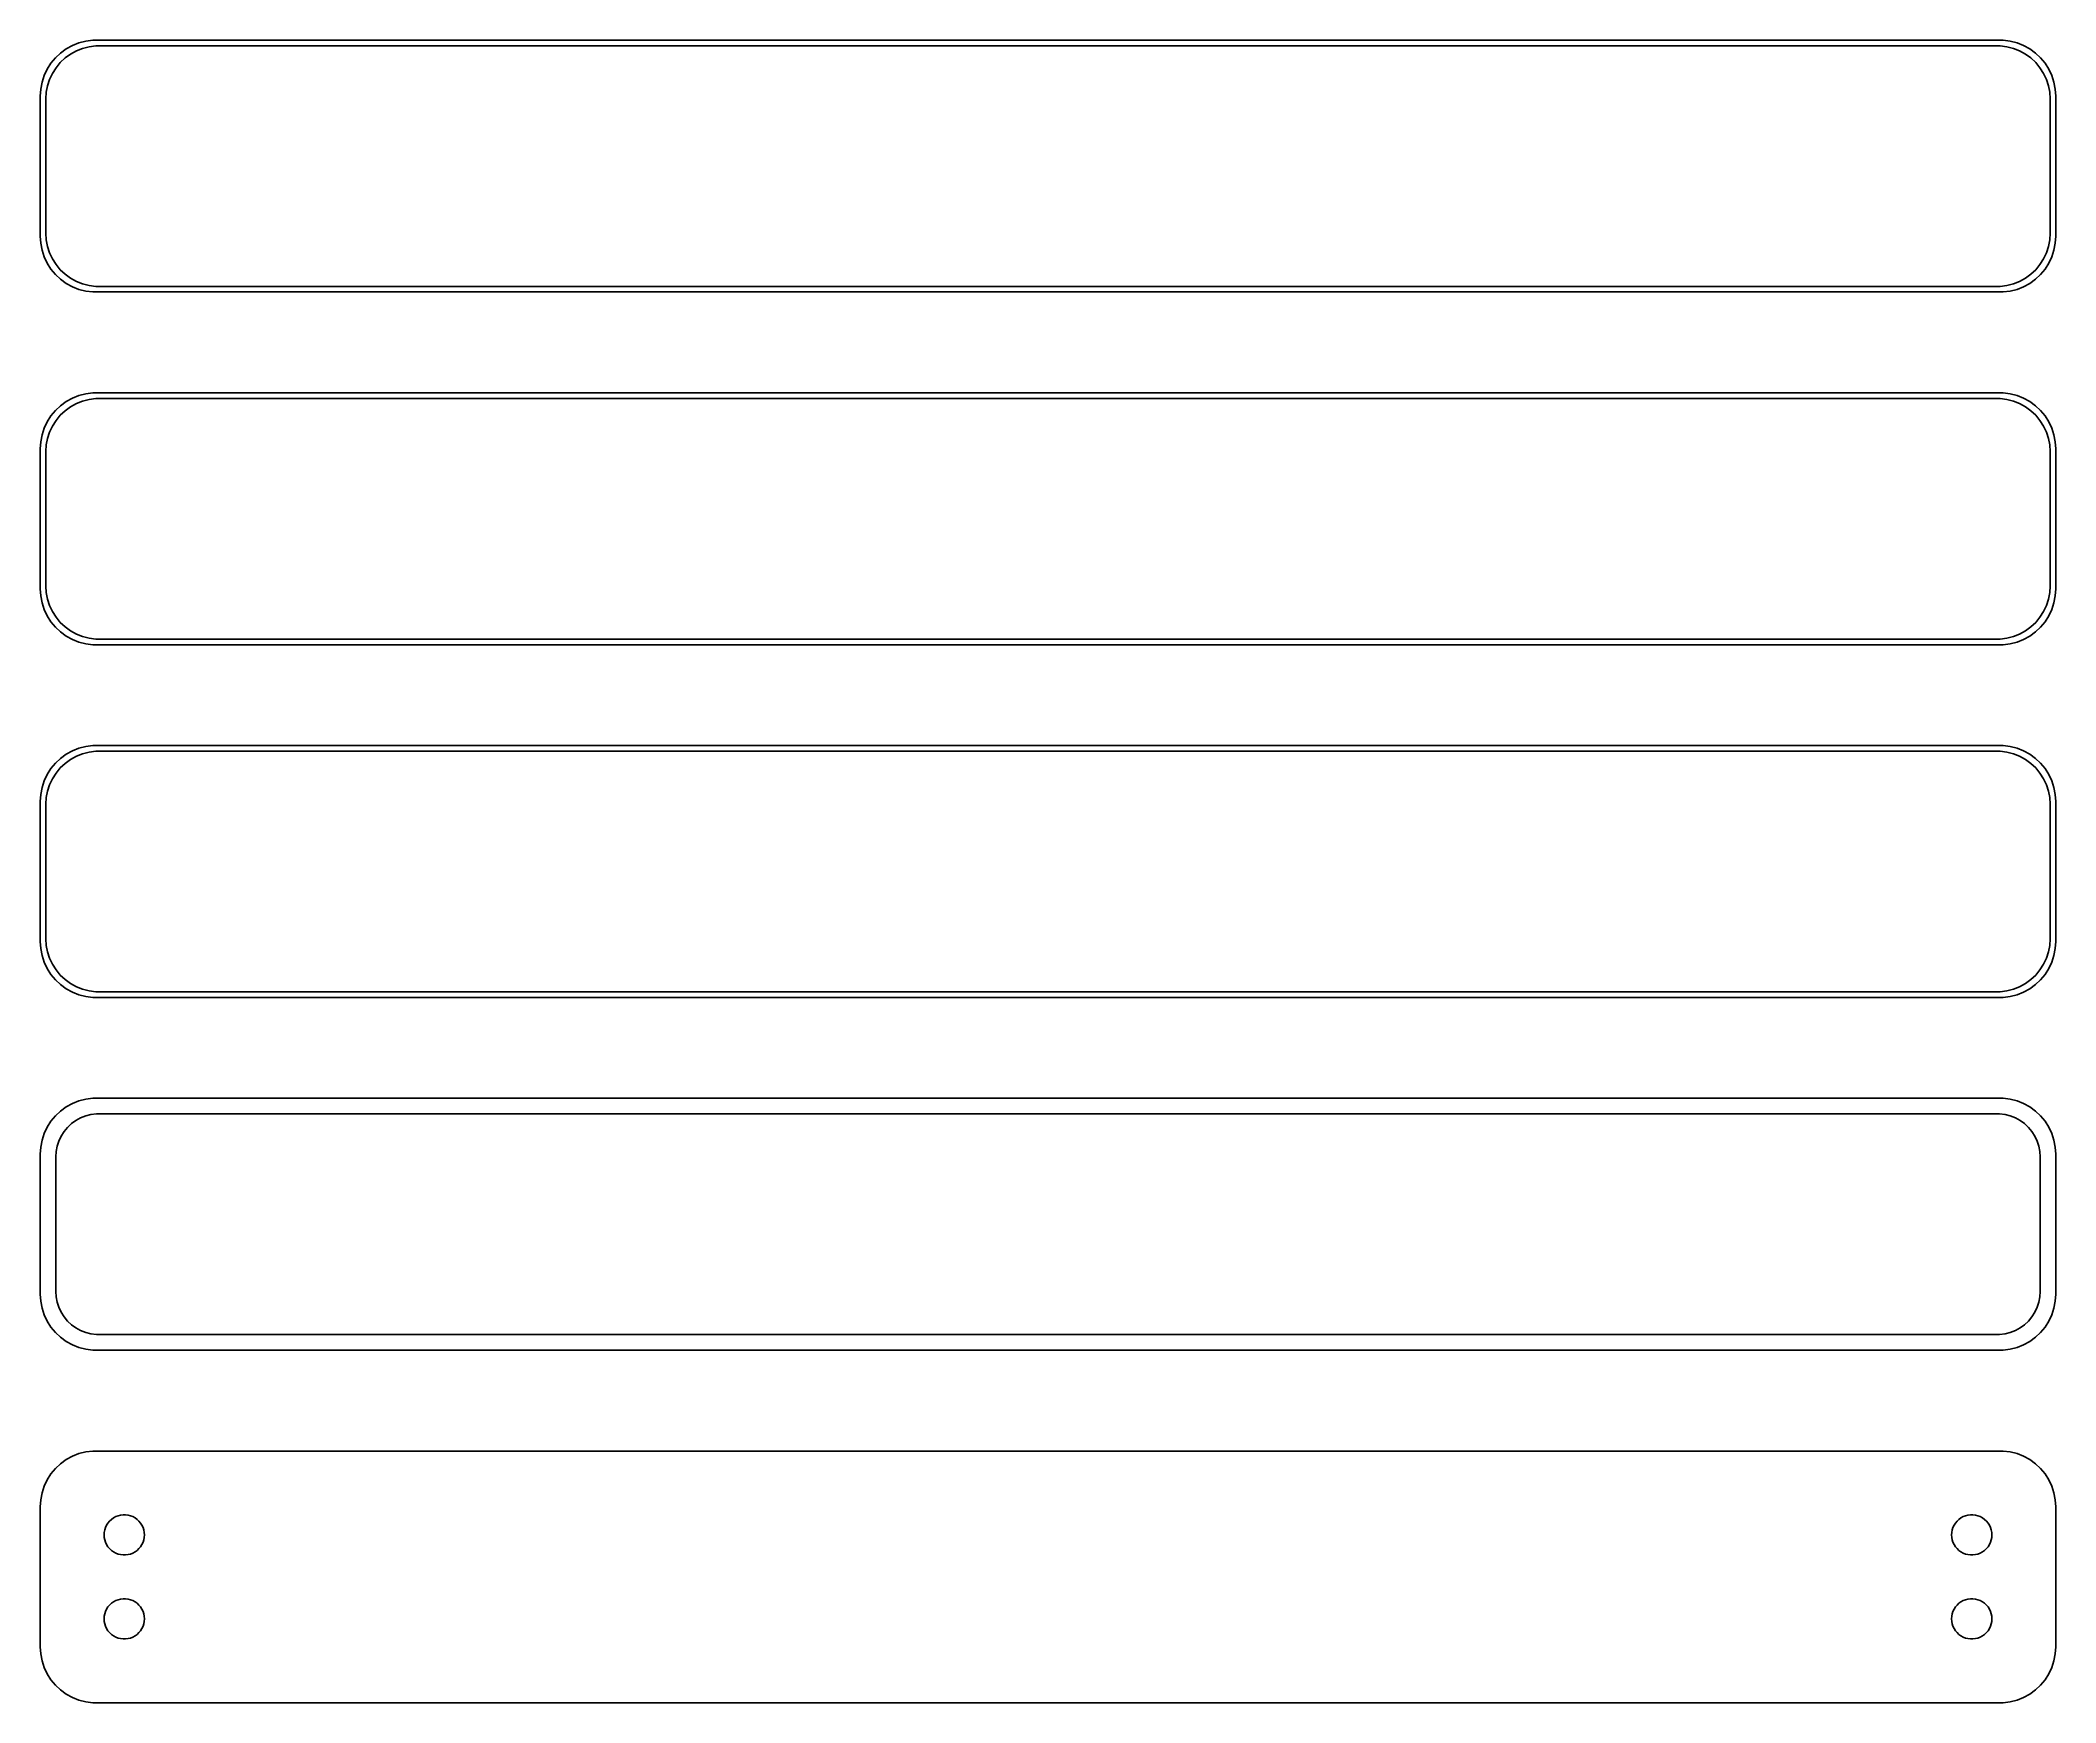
# Model space of a CAD drawing. Header units: metres. Extents: x -90 to 90, y 115 to 263.
import ezdxf

# ---------------------------------------------------------------- set-up
doc = ezdxf.new("R2010")
doc.units = ezdxf.units.M

msp = doc.modelspace()

# ---------------------------------------------------------------- linework, layer by layer
for p, q in [((-86.5451, 263.005), (-87.1289, 262.774)), ((-85.9369, 263.161), (-86.5451, 263.005)), ((-85.3139, 263.24), (-85.9369, 263.161)), ((85.3139, 263.24), (-85.3139, 263.24)), ((85.9369, 263.161), (85.3139, 263.24)), ((86.5451, 263.005), (85.9369, 263.161)), ((87.1289, 262.774), (86.5451, 263.005)), ((-89.0451, 261.189), (-89.3815, 260.659)), ((-88.6448, 261.673), (-89.0451, 261.189)), ((-88.1871, 262.103), (-88.6448, 261.673)), ((-88.5928, 260.792), (-88.2126, 261.252)), ((-88.2126, 261.252), (-87.7778, 261.66)), ((-87.6791, 262.472), (-88.1871, 262.103)), ((-87.7778, 261.66), (-87.2952, 262.011)), ((-87.1289, 262.774), (-87.6791, 262.472)), ((-87.2952, 262.011), (-86.7724, 262.298)), ((-86.7724, 262.298), (-86.2178, 262.518)), ((-86.2178, 262.518), (-85.6401, 262.666)), ((-85.6401, 262.666), (-85.0482, 262.741)), ((-85.0482, 262.741), (85.0482, 262.741)), ((85.0482, 262.741), (85.6401, 262.666)), ((85.6401, 262.666), (86.2178, 262.518)), ((86.2178, 262.518), (86.7724, 262.298)), ((86.7724, 262.298), (87.2952, 262.011)), ((87.6791, 262.472), (87.1289, 262.774)), ((87.2952, 262.011), (87.7778, 261.66)), ((88.1871, 262.103), (87.6791, 262.472)), ((87.7778, 261.66), (88.2126, 261.252)), ((88.6448, 261.673), (88.1871, 262.103)), ((88.2126, 261.252), (88.5928, 260.792)), ((89.0451, 261.189), (88.6448, 261.673)), ((89.3815, 260.659), (89.0451, 261.189)), ((-89.8429, 259.493), (-89.9606, 258.877)), ((-89.6489, 260.091), (-89.8429, 259.493)), ((-89.3815, 260.659), (-89.6489, 260.091)), ((-89.3508, 259.181), (-89.1664, 259.749)), ((-89.1664, 259.749), (-88.9125, 260.288)), ((-88.9125, 260.288), (-88.5928, 260.792)), ((88.5928, 260.792), (88.9125, 260.288)), ((88.9125, 260.288), (89.1664, 259.749)), ((89.1664, 259.749), (89.3508, 259.181)), ((89.6489, 260.091), (89.3815, 260.659)), ((89.8429, 259.493), (89.6489, 260.091)), ((89.9606, 258.877), (89.8429, 259.493)), ((-89.9606, 258.877), (-90, 258.25)), ((-90, 258.25), (-90, 245.75)), ((-89.5, 258), (-89.4625, 258.595)), ((-89.5, 246), (-89.5, 258)), ((-89.4625, 258.595), (-89.3508, 259.181)), ((89.3508, 259.181), (89.4625, 258.595)), ((89.4625, 258.595), (89.5, 258)), ((89.5, 258), (89.5, 246)), ((90, 258.25), (89.9606, 258.877)), ((90, 245.75), (90, 258.25)), ((-90, 245.75), (-89.9606, 245.123)), ((-89.9606, 245.123), (-89.8429, 244.507)), ((-89.4625, 245.405), (-89.5, 246)), ((-89.3508, 244.819), (-89.4625, 245.405)), ((-89.1664, 244.251), (-89.3508, 244.819)), ((89.3508, 244.819), (89.1664, 244.251)), ((89.4625, 245.405), (89.3508, 244.819)), ((89.5, 246), (89.4625, 245.405)), ((89.8429, 244.507), (89.9606, 245.123)), ((89.9606, 245.123), (90, 245.75)), ((-89.8429, 244.507), (-89.6489, 243.909)), ((-89.6489, 243.909), (-89.3815, 243.341)), ((-89.3815, 243.341), (-89.0451, 242.811)), ((-88.9125, 243.712), (-89.1664, 244.251)), ((-88.5928, 243.208), (-88.9125, 243.712)), ((-88.2126, 242.748), (-88.5928, 243.208)), ((88.5928, 243.208), (88.2126, 242.748)), ((88.9125, 243.712), (88.5928, 243.208)), ((89.1664, 244.251), (88.9125, 243.712)), ((89.0451, 242.811), (89.3815, 243.341)), ((89.3815, 243.341), (89.6489, 243.909)), ((89.6489, 243.909), (89.8429, 244.507)), ((-89.0451, 242.811), (-88.6448, 242.327)), ((-88.6448, 242.327), (-88.1871, 241.897)), ((-87.7778, 242.34), (-88.2126, 242.748)), ((-88.1871, 241.897), (-87.6791, 241.528)), ((-87.2952, 241.989), (-87.7778, 242.34)), ((-87.6791, 241.528), (-87.1289, 241.226)), ((-86.7724, 241.702), (-87.2952, 241.989)), ((-87.1289, 241.226), (-86.5451, 240.995)), ((-86.2178, 241.482), (-86.7724, 241.702)), ((-85.6401, 241.334), (-86.2178, 241.482)), ((-85.0482, 241.259), (-85.6401, 241.334)), ((85.0482, 241.259), (-85.0482, 241.259)), ((85.6401, 241.334), (85.0482, 241.259)), ((86.2178, 241.482), (85.6401, 241.334)), ((86.7724, 241.702), (86.2178, 241.482)), ((86.5451, 240.995), (87.1289, 241.226)), ((87.2952, 241.989), (86.7724, 241.702)), ((87.1289, 241.226), (87.6791, 241.528)), ((87.7778, 242.34), (87.2952, 241.989)), ((87.6791, 241.528), (88.1871, 241.897)), ((88.2126, 242.748), (87.7778, 242.34)), ((88.1871, 241.897), (88.6448, 242.327)), ((88.6448, 242.327), (89.0451, 242.811)), ((-86.5451, 240.995), (-85.9369, 240.839)), ((-85.9369, 240.839), (-85.3139, 240.76)), ((-85.3139, 240.76), (85.3139, 240.76)), ((85.3139, 240.76), (85.9369, 240.839)), ((85.9369, 240.839), (86.5451, 240.995)), ((-88.1871, 230.603), (-88.6448, 230.173)), ((-87.6791, 230.972), (-88.1871, 230.603)), ((-87.7778, 230.16), (-87.2952, 230.511)), ((-87.1289, 231.274), (-87.6791, 230.972)), ((-87.2952, 230.511), (-86.7724, 230.798)), ((-86.5451, 231.505), (-87.1289, 231.274)), ((-86.7724, 230.798), (-86.2178, 231.018)), ((-85.9369, 231.661), (-86.5451, 231.505)), ((-86.2178, 231.018), (-85.6401, 231.166)), ((-85.3139, 231.74), (-85.9369, 231.661)), ((-85.6401, 231.166), (-85.0482, 231.241)), ((85.3139, 231.74), (-85.3139, 231.74)), ((-85.0482, 231.241), (85.0482, 231.241)), ((85.0482, 231.241), (85.6401, 231.166)), ((85.9369, 231.661), (85.3139, 231.74)), ((85.6401, 231.166), (86.2178, 231.018)), ((86.5451, 231.505), (85.9369, 231.661)), ((86.2178, 231.018), (86.7724, 230.798)), ((87.1289, 231.274), (86.5451, 231.505)), ((86.7724, 230.798), (87.2952, 230.511)), ((87.6791, 230.972), (87.1289, 231.274)), ((87.2952, 230.511), (87.7778, 230.16)), ((88.1871, 230.603), (87.6791, 230.972)), ((88.6448, 230.173), (88.1871, 230.603)), ((-89.3815, 229.159), (-89.6489, 228.591)), ((-89.0451, 229.689), (-89.3815, 229.159)), ((-89.1664, 228.249), (-88.9125, 228.788)), ((-88.6448, 230.173), (-89.0451, 229.689)), ((-88.9125, 228.788), (-88.5928, 229.292)), ((-88.5928, 229.292), (-88.2126, 229.752)), ((-88.2126, 229.752), (-87.7778, 230.16)), ((87.7778, 230.16), (88.2126, 229.752)), ((88.2126, 229.752), (88.5928, 229.292)), ((88.5928, 229.292), (88.9125, 228.788)), ((89.0451, 229.689), (88.6448, 230.173)), ((88.9125, 228.788), (89.1664, 228.249)), ((89.3815, 229.159), (89.0451, 229.689)), ((89.6489, 228.591), (89.3815, 229.159)), ((-89.9606, 227.377), (-90, 226.75)), ((-89.8429, 227.993), (-89.9606, 227.377)), ((-89.6489, 228.591), (-89.8429, 227.993)), ((-89.5, 226.5), (-89.4625, 227.095)), ((-89.4625, 227.095), (-89.3508, 227.681)), ((-89.3508, 227.681), (-89.1664, 228.249)), ((89.1664, 228.249), (89.3508, 227.681)), ((89.3508, 227.681), (89.4625, 227.095)), ((89.4625, 227.095), (89.5, 226.5)), ((89.8429, 227.993), (89.6489, 228.591)), ((89.9606, 227.377), (89.8429, 227.993)), ((90, 226.75), (89.9606, 227.377)), ((-90, 226.75), (-90, 214.25)), ((-89.5, 214.5), (-89.5, 226.5)), ((89.5, 226.5), (89.5, 214.5)), ((90, 214.25), (90, 226.75)), ((-90, 214.25), (-89.9606, 213.623)), ((-89.4625, 213.905), (-89.5, 214.5)), ((89.5, 214.5), (89.4625, 213.905)), ((89.9606, 213.623), (90, 214.25)), ((-89.9606, 213.623), (-89.8429, 213.007)), ((-89.8429, 213.007), (-89.6489, 212.409)), ((-89.6489, 212.409), (-89.3815, 211.841)), ((-89.3508, 213.319), (-89.4625, 213.905)), ((-89.1664, 212.751), (-89.3508, 213.319)), ((-88.9125, 212.212), (-89.1664, 212.751)), ((89.1664, 212.751), (88.9125, 212.212)), ((89.3508, 213.319), (89.1664, 212.751)), ((89.4625, 213.905), (89.3508, 213.319)), ((89.3815, 211.841), (89.6489, 212.409)), ((89.6489, 212.409), (89.8429, 213.007)), ((89.8429, 213.007), (89.9606, 213.623)), ((-89.3815, 211.841), (-89.0451, 211.311)), ((-89.0451, 211.311), (-88.6448, 210.827)), ((-88.5928, 211.708), (-88.9125, 212.212)), ((-88.6448, 210.827), (-88.1871, 210.397)), ((-88.2126, 211.248), (-88.5928, 211.708)), ((-87.7778, 210.84), (-88.2126, 211.248)), ((-87.2952, 210.489), (-87.7778, 210.84)), ((87.7778, 210.84), (87.2952, 210.489)), ((88.2126, 211.248), (87.7778, 210.84)), ((88.1871, 210.397), (88.6448, 210.827)), ((88.5928, 211.708), (88.2126, 211.248)), ((88.9125, 212.212), (88.5928, 211.708)), ((88.6448, 210.827), (89.0451, 211.311)), ((89.0451, 211.311), (89.3815, 211.841)), ((-88.1871, 210.397), (-87.6791, 210.028)), ((-87.6791, 210.028), (-87.1289, 209.726)), ((-86.7724, 210.202), (-87.2952, 210.489)), ((-87.1289, 209.726), (-86.5451, 209.495)), ((-86.2178, 209.982), (-86.7724, 210.202)), ((-86.5451, 209.495), (-85.9369, 209.339)), ((-85.6401, 209.834), (-86.2178, 209.982)), ((-85.9369, 209.339), (-85.3139, 209.26)), ((-85.0482, 209.759), (-85.6401, 209.834)), ((-85.3139, 209.26), (85.3139, 209.26)), ((85.0482, 209.759), (-85.0482, 209.759)), ((85.6401, 209.834), (85.0482, 209.759)), ((85.3139, 209.26), (85.9369, 209.339)), ((86.2178, 209.982), (85.6401, 209.834)), ((85.9369, 209.339), (86.5451, 209.495)), ((86.7724, 210.202), (86.2178, 209.982)), ((86.5451, 209.495), (87.1289, 209.726)), ((87.2952, 210.489), (86.7724, 210.202)), ((87.1289, 209.726), (87.6791, 210.028)), ((87.6791, 210.028), (88.1871, 210.397)), ((-86.5451, 200.005), (-87.1289, 199.774)), ((-85.9369, 200.161), (-86.5451, 200.005)), ((-85.3139, 200.24), (-85.9369, 200.161)), ((85.3139, 200.24), (-85.3139, 200.24)), ((85.9369, 200.161), (85.3139, 200.24)), ((86.5451, 200.005), (85.9369, 200.161)), ((87.1289, 199.774), (86.5451, 200.005)), ((-89.0451, 198.189), (-89.3815, 197.659)), ((-88.6448, 198.673), (-89.0451, 198.189)), ((-88.1871, 199.103), (-88.6448, 198.673)), ((-88.5928, 197.792), (-88.2126, 198.252)), ((-88.2126, 198.252), (-87.7778, 198.66)), ((-87.6791, 199.472), (-88.1871, 199.103)), ((-87.7778, 198.66), (-87.2952, 199.011)), ((-87.1289, 199.774), (-87.6791, 199.472)), ((-87.2952, 199.011), (-86.7724, 199.298)), ((-86.7724, 199.298), (-86.2178, 199.518)), ((-86.2178, 199.518), (-85.6401, 199.666)), ((-85.6401, 199.666), (-85.0482, 199.741)), ((-85.0482, 199.741), (85.0482, 199.741)), ((85.0482, 199.741), (85.6401, 199.666)), ((85.6401, 199.666), (86.2178, 199.518)), ((86.2178, 199.518), (86.7724, 199.298)), ((86.7724, 199.298), (87.2952, 199.011)), ((87.6791, 199.472), (87.1289, 199.774)), ((87.2952, 199.011), (87.7778, 198.66)), ((88.1871, 199.103), (87.6791, 199.472)), ((87.7778, 198.66), (88.2126, 198.252)), ((88.6448, 198.673), (88.1871, 199.103)), ((88.2126, 198.252), (88.5928, 197.792)), ((89.0451, 198.189), (88.6448, 198.673)), ((89.3815, 197.659), (89.0451, 198.189)), ((-89.8429, 196.493), (-89.9606, 195.877)), ((-89.6489, 197.091), (-89.8429, 196.493)), ((-89.3815, 197.659), (-89.6489, 197.091)), ((-89.3508, 196.181), (-89.1664, 196.749)), ((-89.1664, 196.749), (-88.9125, 197.288)), ((-88.9125, 197.288), (-88.5928, 197.792)), ((88.5928, 197.792), (88.9125, 197.288)), ((88.9125, 197.288), (89.1664, 196.749)), ((89.1664, 196.749), (89.3508, 196.181)), ((89.6489, 197.091), (89.3815, 197.659)), ((89.8429, 196.493), (89.6489, 197.091)), ((89.9606, 195.877), (89.8429, 196.493)), ((-89.9606, 195.877), (-90, 195.25)), ((-90, 195.25), (-90, 182.75)), ((-89.5, 195), (-89.4625, 195.595)), ((-89.5, 183), (-89.5, 195)), ((-89.4625, 195.595), (-89.3508, 196.181)), ((89.3508, 196.181), (89.4625, 195.595)), ((89.4625, 195.595), (89.5, 195)), ((89.5, 195), (89.5, 183)), ((90, 195.25), (89.9606, 195.877)), ((90, 182.75), (90, 195.25)), ((-90, 182.75), (-89.9606, 182.123)), ((-89.9606, 182.123), (-89.8429, 181.507)), ((-89.4625, 182.405), (-89.5, 183)), ((-89.3508, 181.819), (-89.4625, 182.405)), ((-89.1664, 181.251), (-89.3508, 181.819)), ((89.3508, 181.819), (89.1664, 181.251)), ((89.4625, 182.405), (89.3508, 181.819)), ((89.5, 183), (89.4625, 182.405)), ((89.8429, 181.507), (89.9606, 182.123)), ((89.9606, 182.123), (90, 182.75)), ((-89.8429, 181.507), (-89.6489, 180.909)), ((-89.6489, 180.909), (-89.3815, 180.341)), ((-89.3815, 180.341), (-89.0451, 179.811)), ((-88.9125, 180.712), (-89.1664, 181.251)), ((-88.5928, 180.208), (-88.9125, 180.712)), ((-88.2126, 179.748), (-88.5928, 180.208)), ((88.5928, 180.208), (88.2126, 179.748)), ((88.9125, 180.712), (88.5928, 180.208)), ((89.1664, 181.251), (88.9125, 180.712)), ((89.0451, 179.811), (89.3815, 180.341)), ((89.3815, 180.341), (89.6489, 180.909)), ((89.6489, 180.909), (89.8429, 181.507)), ((-89.0451, 179.811), (-88.6448, 179.327)), ((-88.6448, 179.327), (-88.1871, 178.897)), ((-87.7778, 179.34), (-88.2126, 179.748)), ((-88.1871, 178.897), (-87.6791, 178.528)), ((-87.2952, 178.989), (-87.7778, 179.34)), ((-87.6791, 178.528), (-87.1289, 178.226)), ((-86.7724, 178.702), (-87.2952, 178.989)), ((-87.1289, 178.226), (-86.5451, 177.995)), ((-86.2178, 178.482), (-86.7724, 178.702)), ((-85.6401, 178.334), (-86.2178, 178.482)), ((-85.0482, 178.259), (-85.6401, 178.334)), ((85.0482, 178.259), (-85.0482, 178.259)), ((85.6401, 178.334), (85.0482, 178.259)), ((86.2178, 178.482), (85.6401, 178.334)), ((86.7724, 178.702), (86.2178, 178.482)), ((86.5451, 177.995), (87.1289, 178.226)), ((87.2952, 178.989), (86.7724, 178.702)), ((87.1289, 178.226), (87.6791, 178.528)), ((87.7778, 179.34), (87.2952, 178.989)), ((87.6791, 178.528), (88.1871, 178.897)), ((88.2126, 179.748), (87.7778, 179.34)), ((88.1871, 178.897), (88.6448, 179.327)), ((88.6448, 179.327), (89.0451, 179.811)), ((-86.5451, 177.995), (-85.9369, 177.839)), ((-85.9369, 177.839), (-85.3139, 177.76)), ((-85.3139, 177.76), (85.3139, 177.76)), ((85.3139, 177.76), (85.9369, 177.839)), ((85.9369, 177.839), (86.5451, 177.995)), ((-88.1871, 167.603), (-88.6448, 167.173)), ((-87.6791, 167.972), (-88.1871, 167.603)), ((-87.1289, 168.274), (-87.6791, 167.972)), ((-86.5451, 168.505), (-87.1289, 168.274)), ((-85.9369, 168.661), (-86.5451, 168.505)), ((-85.3139, 168.74), (-85.9369, 168.661)), ((85.3139, 168.74), (-85.3139, 168.74)), ((85.9369, 168.661), (85.3139, 168.74)), ((86.5451, 168.505), (85.9369, 168.661)), ((87.1289, 168.274), (86.5451, 168.505)), ((87.6791, 167.972), (87.1289, 168.274)), ((88.1871, 167.603), (87.6791, 167.972)), ((88.6448, 167.173), (88.1871, 167.603)), ((-89.3815, 166.159), (-89.6489, 165.591)), ((-89.0451, 166.689), (-89.3815, 166.159)), ((-88.6448, 167.173), (-89.0451, 166.689)), ((-88.1408, 165.364), (-87.8805, 165.774)), ((-87.8805, 165.774), (-87.5707, 166.149)), ((-87.5707, 166.149), (-87.2165, 166.481)), ((-87.2165, 166.481), (-86.8234, 166.767)), ((-86.8234, 166.767), (-86.3975, 167.001)), ((-86.3975, 167.001), (-85.9457, 167.18)), ((-85.9457, 167.18), (-85.4751, 167.301)), ((-85.4751, 167.301), (-84.993, 167.362)), ((-84.993, 167.362), (84.993, 167.362)), ((84.993, 167.362), (85.4751, 167.301)), ((85.4751, 167.301), (85.9457, 167.18)), ((85.9457, 167.18), (86.3975, 167.001)), ((86.3975, 167.001), (86.8234, 166.767)), ((86.8234, 166.767), (87.2165, 166.481)), ((87.2165, 166.481), (87.5707, 166.149)), ((87.5707, 166.149), (87.8805, 165.774)), ((87.8805, 165.774), (88.1408, 165.364)), ((89.0451, 166.689), (88.6448, 167.173)), ((89.3815, 166.159), (89.0451, 166.689)), ((89.6489, 165.591), (89.3815, 166.159)), ((-89.9606, 164.377), (-90, 163.75)), ((-89.8429, 164.993), (-89.9606, 164.377)), ((-89.6489, 165.591), (-89.8429, 164.993)), ((-88.6195, 163.5), (-88.589, 163.985)), ((-88.589, 163.985), (-88.4979, 164.462)), ((-88.4979, 164.462), (-88.3477, 164.924)), ((-88.3477, 164.924), (-88.1408, 165.364)), ((88.1408, 165.364), (88.3477, 164.924)), ((88.3477, 164.924), (88.4979, 164.462)), ((88.4979, 164.462), (88.589, 163.985)), ((88.589, 163.985), (88.6195, 163.5)), ((89.8429, 164.993), (89.6489, 165.591)), ((89.9606, 164.377), (89.8429, 164.993)), ((90, 163.75), (89.9606, 164.377)), ((-90, 163.75), (-90, 151.25)), ((-88.6195, 151.5), (-88.6195, 163.5)), ((88.6195, 163.5), (88.6195, 151.5)), ((90, 151.25), (90, 163.75)), ((-90, 151.25), (-89.9606, 150.623)), ((-88.589, 151.015), (-88.6195, 151.5)), ((88.6195, 151.5), (88.589, 151.015)), ((89.9606, 150.623), (90, 151.25)), ((-89.9606, 150.623), (-89.8429, 150.007)), ((-89.8429, 150.007), (-89.6489, 149.409)), ((-89.6489, 149.409), (-89.3815, 148.841)), ((-88.4979, 150.538), (-88.589, 151.015)), ((-88.3477, 150.076), (-88.4979, 150.538)), ((-88.1408, 149.636), (-88.3477, 150.076)), ((-87.8805, 149.226), (-88.1408, 149.636)), ((88.1408, 149.636), (87.8805, 149.226)), ((88.3477, 150.076), (88.1408, 149.636)), ((88.4979, 150.538), (88.3477, 150.076)), ((88.589, 151.015), (88.4979, 150.538)), ((89.3815, 148.841), (89.6489, 149.409)), ((89.6489, 149.409), (89.8429, 150.007)), ((89.8429, 150.007), (89.9606, 150.623)), ((-89.3815, 148.841), (-89.0451, 148.311)), ((-89.0451, 148.311), (-88.6448, 147.827)), ((-88.6448, 147.827), (-88.1871, 147.397)), ((-87.5707, 148.851), (-87.8805, 149.226)), ((-87.2165, 148.519), (-87.5707, 148.851)), ((-86.8234, 148.233), (-87.2165, 148.519)), ((-86.3975, 147.999), (-86.8234, 148.233)), ((-85.9457, 147.82), (-86.3975, 147.999)), ((-85.4751, 147.699), (-85.9457, 147.82)), ((-84.993, 147.638), (-85.4751, 147.699)), ((84.993, 147.638), (-84.993, 147.638)), ((85.4751, 147.699), (84.993, 147.638)), ((85.9457, 147.82), (85.4751, 147.699)), ((86.3975, 147.999), (85.9457, 147.82)), ((86.8234, 148.233), (86.3975, 147.999)), ((87.2165, 148.519), (86.8234, 148.233)), ((87.5707, 148.851), (87.2165, 148.519)), ((87.8805, 149.226), (87.5707, 148.851)), ((88.1871, 147.397), (88.6448, 147.827)), ((88.6448, 147.827), (89.0451, 148.311)), ((89.0451, 148.311), (89.3815, 148.841)), ((-88.1871, 147.397), (-87.6791, 147.028)), ((-87.6791, 147.028), (-87.1289, 146.726)), ((-87.1289, 146.726), (-86.5451, 146.495)), ((-86.5451, 146.495), (-85.9369, 146.339)), ((-85.9369, 146.339), (-85.3139, 146.26)), ((-85.3139, 146.26), (85.3139, 146.26)), ((85.3139, 146.26), (85.9369, 146.339)), ((85.9369, 146.339), (86.5451, 146.495)), ((86.5451, 146.495), (87.1289, 146.726)), ((87.1289, 146.726), (87.6791, 147.028)), ((87.6791, 147.028), (88.1871, 147.397)), ((-86.5451, 137.005), (-87.1289, 136.774)), ((-85.9369, 137.161), (-86.5451, 137.005)), ((-85.3139, 137.24), (-85.9369, 137.161)), ((85.3139, 137.24), (-85.3139, 137.24)), ((85.9369, 137.161), (85.3139, 137.24)), ((86.5451, 137.005), (85.9369, 137.161)), ((87.1289, 136.774), (86.5451, 137.005)), ((-89.0451, 135.189), (-89.3815, 134.659)), ((-88.6448, 135.673), (-89.0451, 135.189)), ((-88.1871, 136.103), (-88.6448, 135.673)), ((-87.6791, 136.472), (-88.1871, 136.103)), ((-87.1289, 136.774), (-87.6791, 136.472)), ((87.6791, 136.472), (87.1289, 136.774)), ((88.1871, 136.103), (87.6791, 136.472)), ((88.6448, 135.673), (88.1871, 136.103)), ((89.0451, 135.189), (88.6448, 135.673)), ((89.3815, 134.659), (89.0451, 135.189)), ((-89.8429, 133.493), (-89.9606, 132.877)), ((-89.6489, 134.091), (-89.8429, 133.493)), ((-89.3815, 134.659), (-89.6489, 134.091)), ((89.6489, 134.091), (89.3815, 134.659)), ((89.8429, 133.493), (89.6489, 134.091)), ((89.9606, 132.877), (89.8429, 133.493)), ((-89.9606, 132.877), (-90, 132.25)), ((-90, 132.25), (-90, 119.75)), ((-83.2664, 131.379), (-83.0562, 131.462)), ((-83.0562, 131.462), (-82.8373, 131.518)), ((-82.8373, 131.518), (-82.613, 131.546)), ((-82.613, 131.546), (-82.387, 131.546)), ((-82.387, 131.546), (-82.1627, 131.518)), ((-82.1627, 131.518), (-81.9438, 131.462)), ((-81.9438, 131.462), (-81.7336, 131.379)), ((81.7336, 131.379), (81.9438, 131.462)), ((81.9438, 131.462), (82.1627, 131.518)), ((82.1627, 131.518), (82.387, 131.546)), ((82.387, 131.546), (82.613, 131.546)), ((82.613, 131.546), (82.8373, 131.518)), ((82.8373, 131.518), (83.0562, 131.462)), ((83.0562, 131.462), (83.2664, 131.379)), ((90, 132.25), (89.9606, 132.877)), ((90, 119.75), (90, 132.25)), ((-84.3, 129.75), (-84.2858, 129.976)), ((-84.2858, 129.524), (-84.3, 129.75)), ((-84.2858, 129.976), (-84.2434, 130.198)), ((-84.2434, 130.198), (-84.1736, 130.413)), ((-84.1736, 130.413), (-84.0773, 130.617)), ((-84.0773, 130.617), (-83.9562, 130.808)), ((-83.9562, 130.808), (-83.8121, 130.982)), ((-83.8121, 130.982), (-83.6474, 131.137)), ((-83.6474, 131.137), (-83.4645, 131.27)), ((-83.4645, 131.27), (-83.2664, 131.379)), ((-81.7336, 131.379), (-81.5355, 131.27)), ((-81.5355, 131.27), (-81.3526, 131.137)), ((-81.3526, 131.137), (-81.1879, 130.982)), ((-81.1879, 130.982), (-81.0438, 130.808)), ((-81.0438, 130.808), (-80.9226, 130.617)), ((-80.9226, 130.617), (-80.8264, 130.413)), ((-80.8264, 130.413), (-80.7565, 130.198)), ((-80.7565, 130.198), (-80.7142, 129.976)), ((-80.7142, 129.976), (-80.7, 129.75)), ((-80.7, 129.75), (-80.7142, 129.524)), ((80.7, 129.75), (80.7142, 129.976)), ((80.7142, 129.524), (80.7, 129.75)), ((80.7142, 129.976), (80.7565, 130.198)), ((80.7565, 130.198), (80.8264, 130.413)), ((80.8264, 130.413), (80.9226, 130.617)), ((80.9226, 130.617), (81.0438, 130.808)), ((81.0438, 130.808), (81.1879, 130.982)), ((81.1879, 130.982), (81.3526, 131.137)), ((81.3526, 131.137), (81.5355, 131.27)), ((81.5355, 131.27), (81.7336, 131.379)), ((83.2664, 131.379), (83.4645, 131.27)), ((83.4645, 131.27), (83.6474, 131.137)), ((83.6474, 131.137), (83.8121, 130.982)), ((83.8121, 130.982), (83.9562, 130.808)), ((83.9562, 130.808), (84.0773, 130.617)), ((84.0773, 130.617), (84.1736, 130.413)), ((84.1736, 130.413), (84.2434, 130.198)), ((84.2434, 130.198), (84.2858, 129.976)), ((84.2858, 129.976), (84.3, 129.75)), ((84.3, 129.75), (84.2858, 129.524)), ((-84.2434, 129.302), (-84.2858, 129.524)), ((-84.1736, 129.087), (-84.2434, 129.302)), ((-84.0773, 128.883), (-84.1736, 129.087)), ((-83.9562, 128.692), (-84.0773, 128.883)), ((-83.8121, 128.518), (-83.9562, 128.692)), ((-83.6474, 128.363), (-83.8121, 128.518)), ((-83.4645, 128.23), (-83.6474, 128.363)), ((-83.2664, 128.121), (-83.4645, 128.23)), ((-83.0562, 128.038), (-83.2664, 128.121)), ((-82.8373, 127.982), (-83.0562, 128.038)), ((-82.613, 127.954), (-82.8373, 127.982)), ((-82.387, 127.954), (-82.613, 127.954)), ((-82.1627, 127.982), (-82.387, 127.954)), ((-81.9438, 128.038), (-82.1627, 127.982)), ((-81.7336, 128.121), (-81.9438, 128.038)), ((-81.5355, 128.23), (-81.7336, 128.121)), ((-81.3526, 128.363), (-81.5355, 128.23)), ((-81.1879, 128.518), (-81.3526, 128.363)), ((-81.0438, 128.692), (-81.1879, 128.518)), ((-80.9226, 128.883), (-81.0438, 128.692)), ((-80.8264, 129.087), (-80.9226, 128.883)), ((-80.7565, 129.302), (-80.8264, 129.087)), ((-80.7142, 129.524), (-80.7565, 129.302)), ((80.7565, 129.302), (80.7142, 129.524)), ((80.8264, 129.087), (80.7565, 129.302)), ((80.9226, 128.883), (80.8264, 129.087)), ((81.0438, 128.692), (80.9226, 128.883)), ((81.1879, 128.518), (81.0438, 128.692)), ((81.3526, 128.363), (81.1879, 128.518)), ((81.5355, 128.23), (81.3526, 128.363)), ((81.7336, 128.121), (81.5355, 128.23)), ((81.9438, 128.038), (81.7336, 128.121)), ((82.1627, 127.982), (81.9438, 128.038)), ((82.387, 127.954), (82.1627, 127.982)), ((82.613, 127.954), (82.387, 127.954)), ((82.8373, 127.982), (82.613, 127.954)), ((83.0562, 128.038), (82.8373, 127.982)), ((83.2664, 128.121), (83.0562, 128.038)), ((83.4645, 128.23), (83.2664, 128.121)), ((83.6474, 128.363), (83.4645, 128.23)), ((83.8121, 128.518), (83.6474, 128.363)), ((83.9562, 128.692), (83.8121, 128.518)), ((84.0773, 128.883), (83.9562, 128.692)), ((84.1736, 129.087), (84.0773, 128.883)), ((84.2434, 129.302), (84.1736, 129.087)), ((84.2858, 129.524), (84.2434, 129.302)), ((-84.3, 122.25), (-84.2858, 122.476)), ((-84.2858, 122.476), (-84.2434, 122.698)), ((-84.2434, 122.698), (-84.1736, 122.913)), ((-84.1736, 122.913), (-84.0773, 123.117)), ((-84.0773, 123.117), (-83.9562, 123.308)), ((-83.9562, 123.308), (-83.8121, 123.482)), ((-83.8121, 123.482), (-83.6474, 123.637)), ((-83.6474, 123.637), (-83.4645, 123.77)), ((-83.4645, 123.77), (-83.2664, 123.879)), ((-83.2664, 123.879), (-83.0562, 123.962)), ((-83.0562, 123.962), (-82.8373, 124.018)), ((-82.8373, 124.018), (-82.613, 124.046)), ((-82.613, 124.046), (-82.387, 124.046)), ((-82.387, 124.046), (-82.1627, 124.018)), ((-82.1627, 124.018), (-81.9438, 123.962)), ((-81.9438, 123.962), (-81.7336, 123.879)), ((-81.7336, 123.879), (-81.5355, 123.77)), ((-81.5355, 123.77), (-81.3526, 123.637)), ((-81.3526, 123.637), (-81.1879, 123.482)), ((-81.1879, 123.482), (-81.0438, 123.308)), ((-81.0438, 123.308), (-80.9226, 123.117)), ((-80.9226, 123.117), (-80.8264, 122.913)), ((-80.8264, 122.913), (-80.7565, 122.698)), ((-80.7565, 122.698), (-80.7142, 122.476)), ((-80.7142, 122.476), (-80.7, 122.25)), ((80.7, 122.25), (80.7142, 122.476)), ((80.7142, 122.476), (80.7565, 122.698)), ((80.7565, 122.698), (80.8264, 122.913)), ((80.8264, 122.913), (80.9226, 123.117)), ((80.9226, 123.117), (81.0438, 123.308)), ((81.0438, 123.308), (81.1879, 123.482)), ((81.1879, 123.482), (81.3526, 123.637)), ((81.3526, 123.637), (81.5355, 123.77)), ((81.5355, 123.77), (81.7336, 123.879)), ((81.7336, 123.879), (81.9438, 123.962)), ((81.9438, 123.962), (82.1627, 124.018)), ((82.1627, 124.018), (82.387, 124.046)), ((82.387, 124.046), (82.613, 124.046)), ((82.613, 124.046), (82.8373, 124.018)), ((82.8373, 124.018), (83.0562, 123.962)), ((83.0562, 123.962), (83.2664, 123.879)), ((83.2664, 123.879), (83.4645, 123.77)), ((83.4645, 123.77), (83.6474, 123.637)), ((83.6474, 123.637), (83.8121, 123.482)), ((83.8121, 123.482), (83.9562, 123.308)), ((83.9562, 123.308), (84.0773, 123.117)), ((84.0773, 123.117), (84.1736, 122.913)), ((84.1736, 122.913), (84.2434, 122.698)), ((84.2434, 122.698), (84.2858, 122.476)), ((84.2858, 122.476), (84.3, 122.25)), ((-84.2858, 122.024), (-84.3, 122.25)), ((-84.2434, 121.802), (-84.2858, 122.024)), ((-84.1736, 121.587), (-84.2434, 121.802)), ((-84.0773, 121.383), (-84.1736, 121.587)), ((-83.9562, 121.192), (-84.0773, 121.383)), ((-83.8121, 121.018), (-83.9562, 121.192)), ((-83.6474, 120.863), (-83.8121, 121.018)), ((-83.4645, 120.73), (-83.6474, 120.863)), ((-83.2664, 120.621), (-83.4645, 120.73)), ((-83.0562, 120.538), (-83.2664, 120.621)), ((-81.7336, 120.621), (-81.9438, 120.538)), ((-81.5355, 120.73), (-81.7336, 120.621)), ((-81.3526, 120.863), (-81.5355, 120.73)), ((-81.1879, 121.018), (-81.3526, 120.863)), ((-81.0438, 121.192), (-81.1879, 121.018)), ((-80.9226, 121.383), (-81.0438, 121.192)), ((-80.8264, 121.587), (-80.9226, 121.383)), ((-80.7565, 121.802), (-80.8264, 121.587)), ((-80.7142, 122.024), (-80.7565, 121.802)), ((-80.7, 122.25), (-80.7142, 122.024)), ((80.7142, 122.024), (80.7, 122.25)), ((80.7565, 121.802), (80.7142, 122.024)), ((80.8264, 121.587), (80.7565, 121.802)), ((80.9226, 121.383), (80.8264, 121.587)), ((81.0438, 121.192), (80.9226, 121.383)), ((81.1879, 121.018), (81.0438, 121.192)), ((81.3526, 120.863), (81.1879, 121.018)), ((81.5355, 120.73), (81.3526, 120.863)), ((81.7336, 120.621), (81.5355, 120.73)), ((81.9438, 120.538), (81.7336, 120.621)), ((83.2664, 120.621), (83.0562, 120.538)), ((83.4645, 120.73), (83.2664, 120.621)), ((83.6474, 120.863), (83.4645, 120.73)), ((83.8121, 121.018), (83.6474, 120.863)), ((83.9562, 121.192), (83.8121, 121.018)), ((84.0773, 121.383), (83.9562, 121.192)), ((84.1736, 121.587), (84.0773, 121.383)), ((84.2434, 121.802), (84.1736, 121.587)), ((84.2858, 122.024), (84.2434, 121.802)), ((84.3, 122.25), (84.2858, 122.024)), ((-90, 119.75), (-89.9606, 119.123)), ((-89.9606, 119.123), (-89.8429, 118.507)), ((-82.8373, 120.482), (-83.0562, 120.538)), ((-82.613, 120.454), (-82.8373, 120.482)), ((-82.387, 120.454), (-82.613, 120.454)), ((-82.1627, 120.482), (-82.387, 120.454)), ((-81.9438, 120.538), (-82.1627, 120.482)), ((82.1627, 120.482), (81.9438, 120.538)), ((82.387, 120.454), (82.1627, 120.482)), ((82.613, 120.454), (82.387, 120.454)), ((82.8373, 120.482), (82.613, 120.454)), ((83.0562, 120.538), (82.8373, 120.482)), ((89.8429, 118.507), (89.9606, 119.123)), ((89.9606, 119.123), (90, 119.75)), ((-89.8429, 118.507), (-89.6489, 117.909)), ((-89.6489, 117.909), (-89.3815, 117.341)), ((-89.3815, 117.341), (-89.0451, 116.811)), ((89.0451, 116.811), (89.3815, 117.341)), ((89.3815, 117.341), (89.6489, 117.909)), ((89.6489, 117.909), (89.8429, 118.507)), ((-89.0451, 116.811), (-88.6448, 116.327)), ((-88.6448, 116.327), (-88.1871, 115.897)), ((-88.1871, 115.897), (-87.6791, 115.528)), ((-87.6791, 115.528), (-87.1289, 115.226)), ((-87.1289, 115.226), (-86.5451, 114.995)), ((86.5451, 114.995), (87.1289, 115.226)), ((87.1289, 115.226), (87.6791, 115.528)), ((87.6791, 115.528), (88.1871, 115.897)), ((88.1871, 115.897), (88.6448, 116.327)), ((88.6448, 116.327), (89.0451, 116.811)), ((-86.5451, 114.995), (-85.9369, 114.839)), ((-85.9369, 114.839), (-85.3139, 114.76)), ((-85.3139, 114.76), (85.3139, 114.76)), ((85.3139, 114.76), (85.9369, 114.839)), ((85.9369, 114.839), (86.5451, 114.995))]:
    msp.add_line(p, q)

doc.saveas('drawing.dxf')
